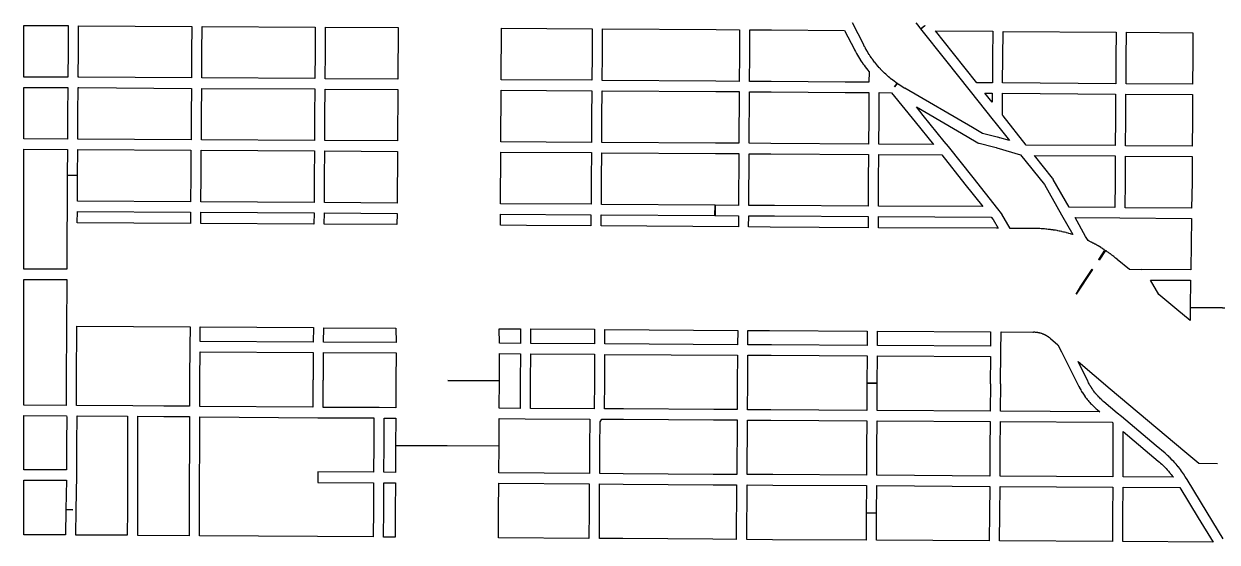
# Model space of a CAD drawing. Extents: x 0 to 1129, y 203 to 1017.
# Drawn here: x 66.3 to 196.5, y 624.7 to 681.2 of the extents above; entities that cross this region are included whole.
import ezdxf

# ---------------------------------------------------------------- set-up
doc = ezdxf.new("R2010")
doc.units = 0
doc.layers.get('0').update_dxf_attribs({"linetype": 'CONTINUOUS'})

msp = doc.modelspace()

# ---------------------------------------------------------------- linework, layer by layer
at = {"color": 1}
for points in [[(66.329278, 681.016875), (71.169389, 680.988653), (71.148234, 678.180542), (71.134122, 675.35832), (66.329289, 675.386542), (66.329278, 681.016875)], [(72.291222, 680.981586), (84.652556, 680.911053), (84.6314, 678.102919), (84.610245, 675.280697), (72.319467, 675.35832), (72.263023, 675.35832), (72.277134, 678.173498), (72.291222, 680.981586)], [(163.667587, 681.278213), (163.872198, 681.031257), (163.872198, 681.024258), (164.076809, 680.777302), (164.076809, 680.763304), (164.119142, 680.713927), (164.126187, 680.706927), (164.189687, 680.636372), (164.634187, 680.996217), (164.634187, 680.981993), (164.189687, 680.636282), (164.182642, 680.629282), (166.877865, 677.235549), (169.587198, 673.841815), (172.098976, 670.673882), (172.289476, 670.448105), (173.876976, 668.451371), (172.818642, 668.761815), (172.804531, 668.761815), (172.72692, 668.790038), (172.719876, 668.790038), (172.564654, 668.832394), (172.550542, 668.832394), (172.402376, 668.86766), (172.402376, 668.874659), (172.395332, 668.874659), (170.927776, 669.234504), (169.827109, 669.869504), (169.827109, 669.876503), (162.468165, 674.152147), (162.468165, 674.145148), (162.291776, 674.250993), (162.129498, 674.356815), (162.115387, 674.356815), (161.960165, 674.462637), (161.953121, 674.462637), (161.790843, 674.568481), (161.783799, 674.57548), (161.635632, 674.674281), (161.614477, 674.688279), (161.325199, 674.300235), (161.607421, 674.695346), (161.46631, 674.794124), (161.459266, 674.801123), (161.304043, 674.921078), (161.296999, 674.921078), (161.148832, 675.033967), (161.141788, 675.040966), (160.986566, 675.167944), (160.979522, 675.167944), (160.838411, 675.2879), (160.824299, 675.294899), (160.683188, 675.421876), (160.669077, 675.421876), (160.527966, 675.555943), (160.520922, 675.555943), (160.386866, 675.682943), (160.379822, 675.696941), (160.238711, 675.823941), (160.231667, 675.823941), (160.097611, 675.957985), (160.090567, 675.964985), (159.956511, 676.099029), (159.949467, 676.106028), (159.815411, 676.247139), (159.815411, 676.261137), (159.808367, 676.261137), (159.688423, 676.388137), (159.674312, 676.402135), (159.547312, 676.550291), (159.540267, 676.550291), (159.533223, 676.564515), (159.526179, 676.571514), (159.519135, 676.585512), (159.51209, 676.578513), (159.420368, 676.698469), (159.413324, 676.705468), (159.293379, 676.846579), (159.286335, 676.860577), (159.173446, 677.008755), (159.166402, 677.015754), (159.046458, 677.16391), (159.039413, 677.177908), (158.926524, 677.326086), (158.91948, 677.333085), (158.799536, 677.495374), (158.813647, 677.495374), (158.693702, 677.650574), (158.686658, 677.657573), (158.58788, 677.819839), (158.580836, 677.826838), (158.475003, 677.989105), (158.475003, 677.996104), (158.369169, 678.165437), (158.369169, 678.172436), (158.270392, 678.327636), (158.263347, 678.34186), (158.178681, 678.504127), (158.16457, 678.518125), (158.079903, 678.680414), (158.072859, 678.694412), (157.981136, 678.870812), (157.974092, 678.88481), (157.967048, 678.89181), (156.739381, 681.290698)], [(85.781444, 680.911053), (98.114556, 680.833431), (98.100444, 678.018253), (98.086333, 675.210164), (85.739111, 675.280697), (85.760266, 678.095875), (85.781444, 680.911053)], [(99.243444, 680.826341), (107.188, 680.776941), (107.152722, 675.153675), (99.215222, 675.203052), (99.229333, 678.011163), (99.243444, 680.826341)], [(118.462778, 680.713362), (128.347611, 680.649851), (128.3335, 677.834695), (128.312345, 675.026562), (118.427511, 675.090073), (118.462778, 680.713362)], [(129.4765, 680.642784), (141.873111, 680.558117), (144.427222, 680.544119), (144.413111, 677.728941), (144.391956, 674.913763), (141.830789, 674.934986), (129.441234, 675.019653), (129.462389, 677.827764), (129.4765, 680.642784)], [(145.556111, 680.544029), (147.919722, 680.529805), (155.885444, 680.47336), (156.972, 678.370827), (156.972, 678.363828), (156.979044, 678.34983), (157.070766, 678.166386), (157.084878, 678.152387), (157.1766, 677.968943), (157.1766, 677.961944), (157.190711, 677.961944), (157.282433, 677.778522), (157.296544, 677.778522), (157.296544, 677.764298), (157.402378, 677.58792), (157.402378, 677.580921), (157.409422, 677.580921), (157.515255, 677.397454), (157.522299, 677.397454), (157.628133, 677.214032), (157.635177, 677.214032), (157.635177, 677.199808), (157.755122, 677.023431), (157.762166, 677.023431), (157.762166, 677.016432), (157.88211, 676.847098), (157.88211, 676.840099), (158.00911, 676.670766), (158.00911, 676.663767), (158.016154, 676.663767), (158.143154, 676.494433), (158.143154, 676.487434), (158.270154, 676.318101), (158.284266, 676.311102), (158.411266, 676.141769), (158.545321, 675.979479), (158.552365, 675.979479), (158.552365, 675.965481), (158.545321, 674.822481), (155.948877, 674.836479), (147.884377, 674.892924), (145.520766, 674.906922), (145.541921, 677.729144), (145.556111, 680.544029)], [(165.805556, 680.409962), (172.042667, 680.374695), (172.021511, 677.552473), (172.0074, 674.74434), (170.299956, 674.758564), (167.774067, 677.940608), (165.805556, 680.409962)], [(173.171556, 680.360562), (185.511722, 680.282962), (185.490567, 677.467807), (185.469411, 674.659673), (173.129245, 674.737295), (173.1504, 677.552473), (173.171556, 680.360562)], [(186.633556, 680.268964), (193.900778, 680.219564), (193.886667, 677.418519), (193.865511, 674.596297), (186.598289, 674.645697), (186.619444, 677.460853), (186.633556, 680.268964)], [(66.329278, 674.25815), (71.127056, 674.229927), (71.1059, 671.41475), (71.084745, 668.606661), (66.3293, 668.634883), (66.329278, 674.25815)], [(72.248889, 674.228889), (72.312389, 674.228889), (84.603167, 674.151266), (84.589056, 671.343178), (84.5679, 668.535044), (72.213622, 668.605622), (72.234778, 671.413711), (72.248889, 674.228889)], [(85.732056, 674.151266), (98.079278, 674.080734), (98.058122, 671.2726), (98.044011, 668.464511), (85.696789, 668.535044), (85.717944, 671.336111), (85.732056, 674.151266)], [(99.208167, 674.073599), (107.145667, 674.024221), (107.110389, 668.407999), (99.165833, 668.457377), (99.186989, 671.265488), (99.208167, 674.073599)], [(118.420444, 673.96071), (128.305278, 673.897199), (128.284122, 671.082043), (128.270011, 668.259821), (118.385178, 668.323332), (118.420444, 673.96071)], [(129.434167, 673.890154), (141.823722, 673.805488), (144.384889, 673.79149), (144.349611, 668.168201), (141.788444, 668.182425), (129.398889, 668.260024), (129.413, 671.07518), (129.434167, 673.890154)], [(145.513778, 673.777266), (147.877389, 673.763267), (155.948944, 673.706823), (158.538333, 673.692825), (158.524222, 670.877647), (158.503067, 668.062491), (147.842122, 668.133047), (145.478511, 668.15427), (145.513778, 673.777266)], [(159.667222, 673.685555), (161.007778, 673.671331), (163.590111, 670.48222), (165.572722, 668.026886), (159.631944, 668.062175), (159.6531, 670.870286), (159.667222, 673.685555)], [(171.203056, 673.622043), (172.000333, 673.615044), (171.993289, 672.634333), (171.203056, 673.622043)], [(173.122167, 673.608045), (185.455278, 673.530423), (185.434122, 670.708201), (185.42, 667.907111), (175.697444, 667.9706), (173.171556, 671.152667), (173.108056, 671.230289), (173.122167, 673.608045)], [(186.584167, 673.516379), (193.851389, 673.466979), (193.837278, 670.658868), (193.816122, 667.843713), (186.5489, 667.89309), (186.563011, 670.701201), (186.584167, 673.516379)], [(163.717111, 672.119357), (169.262778, 668.894979), (170.419889, 668.22469), (170.490444, 668.182379), (170.568056, 668.161156), (172.120278, 667.773089), (172.120278, 667.780089), (172.268444, 667.737755), (172.423667, 667.695422), (172.494222, 667.674199), (172.501266, 667.674199), (175.097711, 666.912199), (177.694155, 663.65251), (179.570933, 660.336421), (180.777433, 658.205621), (180.770389, 658.205621), (180.756278, 658.205621), (180.615167, 658.247977), (180.551667, 658.2692), (180.481111, 658.290423), (180.34, 658.325712), (180.297667, 658.346935), (180.248278, 658.353934), (180.107167, 658.389223), (180.071889, 658.410446), (180.029556, 658.417445), (179.888444, 658.452712), (179.824944, 658.46671), (179.754389, 658.480708), (179.613278, 658.515975), (179.592122, 658.522974), (179.5639, 658.522974), (179.422789, 658.558263), (179.359289, 658.572261), (179.295789, 658.586485), (179.154678, 658.607708), (179.098234, 658.628931), (179.034734, 658.63593), (178.893622, 658.664153), (178.8654, 658.664153), (178.837178, 658.671152), (178.696067, 658.692375), (178.639622, 658.706373), (178.576122, 658.713372), (178.427956, 658.734595), (178.364456, 658.741594), (178.300956, 658.748594), (178.159845, 658.769817), (178.131622, 658.769817), (178.110467, 658.769817), (177.969356, 658.784041), (177.905856, 658.798039), (177.8353, 658.805038), (177.694189, 658.812037), (177.651856, 658.819036), (177.602467, 658.819036), (177.461356, 658.833034), (177.3908, 658.840034), (177.334356, 658.840034), (177.193245, 658.847033), (177.143856, 658.847033), (177.101523, 658.854032), (176.953356, 658.854032), (176.918078, 658.854032), (176.875745, 658.854032), (176.720523, 658.861031), (176.664078, 658.861031), (176.600578, 658.861031), (176.494745, 658.861031), (176.487701, 658.861031), (176.452423, 658.861031), (173.940645, 658.875029), (173.058701, 660.441362), (173.037545, 660.476652), (173.009323, 660.511918), (172.607156, 661.026962), (169.904878, 664.413629), (167.209656, 667.807362), (166.765156, 668.350652), (166.765156, 668.36465), (164.465045, 671.193939), (163.717111, 672.119357)], [(66.329278, 667.504888), (71.077667, 667.476666), (71.056511, 664.668532), (72.1854, 664.661533), (72.206556, 667.476711), (84.560833, 667.406133), (84.539678, 664.590977), (84.525567, 661.775822), (72.171289, 661.846355), (72.1854, 664.661533), (71.056511, 664.661533), (71.0424, 661.288977), (71.021245, 657.902311), (71.021245, 654.416866), (66.3293, 654.445089), (66.329278, 667.504888)], [(85.689722, 667.406088), (98.029889, 667.335555), (98.015778, 664.513332), (98.001667, 661.69111), (85.654444, 661.76871), (85.668556, 664.583865), (85.689722, 667.406088)], [(99.158778, 667.328488), (107.096278, 667.27911), (107.053944, 661.64171), (99.1235, 661.69111), (99.137611, 664.513332), (99.158778, 667.328488)], [(118.378111, 667.201488), (128.262944, 667.137999), (128.241789, 664.315777), (128.220634, 661.500599), (118.342856, 661.564088), (118.378111, 667.201488)], [(129.391833, 667.130932), (141.781389, 667.053332), (144.342556, 667.039108), (144.307278, 661.38762), (141.746111, 661.394619), (141.746111, 660.26573), (144.300222, 660.258731), (144.293178, 659.038131), (129.328345, 659.15102), (129.335389, 660.364575), (141.739056, 660.265775), (141.7461, 661.394664), (129.349489, 661.493464), (129.370644, 664.315687), (129.391833, 667.130932)], [(145.471444, 667.02511), (147.835056, 667.003887), (158.488944, 666.940398), (158.467789, 664.118176), (158.453678, 661.302998), (148.237234, 661.366487), (148.237234, 661.373486), (145.436178, 661.387484), (145.471444, 667.02511)], [(159.617833, 666.933377), (166.497, 666.891043), (169.015833, 663.716043), (170.984333, 661.246599), (159.582556, 661.295999), (159.596667, 664.111154), (159.617833, 666.933377)], [(176.600556, 666.834599), (185.412944, 666.778154), (185.391789, 663.955932), (185.370634, 661.140754), (180.389411, 661.176043), (178.6608, 664.224043), (178.646689, 664.273421), (178.618467, 664.30871), (178.576134, 664.358088), (176.600556, 666.834599)], [(186.541833, 666.764043), (193.809056, 666.714666), (193.794944, 663.913599), (193.752611, 661.08431), (186.4995, 661.13371), (186.520655, 663.948888), (186.541833, 666.764043)], [(72.164222, 660.717669), (84.525556, 660.647136), (84.518511, 659.419447), (72.157178, 659.490025), (72.164222, 660.717669)], [(85.654444, 660.647136), (97.994611, 660.569514), (97.9805, 659.341847), (85.647389, 659.419447), (85.654444, 660.647136)], [(99.116444, 660.56247), (107.046889, 660.51307), (107.039845, 659.285403), (99.1094, 659.33478), (99.116444, 660.56247)], [(118.335778, 660.435447), (128.2065, 660.371958), (128.199456, 659.158403), (121.158011, 659.200736), (118.328734, 659.221959), (118.335778, 660.435447)], [(145.422056, 660.259002), (148.230167, 660.245004), (148.230167, 660.238004), (158.446611, 660.18156), (158.439567, 658.953916), (147.757456, 659.017405), (145.415011, 659.031403), (145.422056, 660.259002)], [(159.5755, 660.181492), (171.887444, 660.110959), (172.099111, 659.842826), (172.642389, 658.88327), (172.458944, 658.88327), (172.4519, 658.88327), (159.568456, 658.953848), (159.5755, 660.181492)], [(181.031444, 660.047448), (185.935056, 660.012159), (193.7385, 659.955714), (193.696167, 657.182892), (193.660889, 654.346559), (188.312778, 654.381848), (188.312778, 654.367624), (186.958111, 654.381848), (185.624611, 655.496603), (185.617567, 655.503602), (185.518789, 655.581202), (185.483511, 655.616491), (185.455289, 655.644714), (185.3424, 655.736447), (185.293011, 655.771714), (185.257734, 655.799936), (185.144845, 655.891647), (185.102511, 655.926936), (185.060178, 655.955158), (184.933178, 656.053936), (184.904956, 656.067934), (184.8838, 656.089157), (184.763856, 656.173824), (184.714467, 656.209113), (184.672134, 656.244402), (184.545134, 656.329069), (184.509856, 656.364335), (184.467523, 656.385558), (184.361689, 656.456091), (183.656134, 655.418936), (183.6138, 655.496536), (184.284078, 656.512536), (184.213523, 656.554892), (184.199411, 656.56889), (184.157078, 656.590113), (184.114745, 656.625379), (184.072411, 656.653602), (183.945411, 656.731224), (183.881911, 656.76649), (183.832523, 656.80178), (183.698467, 656.886446), (183.684356, 656.893445), (183.670245, 656.900444), (183.543245, 656.971), (183.4868, 657.006289), (183.4233, 657.041556), (183.303356, 657.112111), (183.246911, 657.140333), (183.197523, 657.168556), (183.070523, 657.239111), (183.028189, 657.253109), (182.985856, 657.281332), (182.8518, 657.351887), (182.816523, 657.365885), (182.774189, 657.387108), (182.640134, 657.457687), (182.604856, 657.471685), (182.569578, 657.478684), (182.449634, 657.542195), (182.181523, 658.000795), (182.181523, 658.007794), (181.031444, 660.047448)], [(182.908222, 654.431158), (182.9435, 654.374714), (181.137278, 651.714758), (181.6735, 652.561425), (182.908222, 654.431158)], [(66.329278, 653.31638), (71.021222, 653.288158), (70.950667, 642.549602), (70.936556, 639.572158), (66.329278, 639.607425), (66.329278, 653.31638)], [(189.279389, 653.245892), (193.646778, 653.21767), (193.6115, 650.261404), (200.667056, 650.16967), (200.702333, 653.168293), (208.886778, 653.118892), (208.816222, 650.148515), (208.738611, 647.156959), (200.617667, 647.206337), (200.667056, 650.162603), (193.6115, 650.261404), (193.590345, 648.815004), (192.143956, 650.028559), (192.136911, 650.028559), (190.168411, 651.679559), (189.279389, 653.245892)], [(72.114833, 648.200956), (84.462056, 648.130378), (84.447944, 645.999622), (84.419722, 642.457711), (84.398567, 639.480289), (81.597511, 639.494287), (78.232011, 639.51551), (72.065456, 639.557844), (72.079567, 642.542332), (72.114833, 648.200956)], [(85.583889, 648.130378), (97.917, 648.052778), (97.909956, 646.465266), (85.576845, 646.557), (85.583889, 648.130378)], [(99.045889, 648.045711), (106.926944, 647.996333), (106.9481, 646.43), (99.031778, 646.458222), (99.045889, 648.045711)], [(118.208778, 647.932822), (120.530056, 647.918824), (120.515944, 646.338379), (118.237, 646.352378), (118.208778, 647.932822)], [(121.658944, 647.911599), (128.608667, 647.869266), (128.601622, 646.27471), (121.644845, 646.324088), (121.658944, 647.911599)], [(129.737556, 647.862221), (144.222611, 647.749332), (144.2085, 646.190043), (129.7305, 646.267643), (129.737556, 647.862221)], [(145.344444, 647.742266), (147.708056, 647.728267), (158.354889, 647.664779), (158.347845, 646.10549), (147.891511, 646.169001), (145.3374, 646.182999), (145.344444, 647.742266)], [(159.483778, 647.664666), (171.823944, 647.601154), (171.8169, 646.027777), (159.476734, 646.105377), (159.483778, 647.664666)], [(172.952833, 647.594088), (176.417111, 647.572865), (176.431222, 647.572865), (176.452378, 647.572865), (176.494711, 647.572865), (176.494711, 647.579864), (176.529989, 647.579864), (176.593489, 647.579864), (176.600533, 647.579864), (176.678144, 647.56564), (176.699299, 647.56564), (176.741633, 647.56564), (176.798077, 647.558641), (176.819233, 647.558641), (176.882733, 647.551641), (176.939177, 647.544642), (176.946221, 647.544642), (176.960332, 647.544642), (176.981488, 647.530644), (176.988532, 647.530644), (177.080254, 647.516646), (177.087299, 647.516646), (177.10141, 647.509647), (177.129632, 647.509647), (177.157854, 647.495649), (177.214299, 647.481425), (177.235454, 647.481425), (177.334232, 647.446158), (177.355387, 647.439159), (177.447109, 647.410937), (177.454154, 647.410937), (177.475309, 647.403938), (177.482353, 647.389939), (177.489398, 647.389939), (177.510553, 647.38294), (177.559942, 647.368716), (177.588164, 647.354718), (177.595208, 647.347719), (177.62343, 647.34072), (177.658708, 647.319497), (177.693986, 647.305498), (177.70103, 647.298499), (177.729253, 647.284275), (177.771586, 647.270277), (177.77863, 647.263278), (177.799786, 647.256279), (177.813897, 647.242281), (177.835052, 647.235282), (177.884441, 647.207059), (177.898552, 647.20006), (177.912663, 647.193061), (177.919707, 647.186062), (177.933818, 647.186062), (178.018485, 647.122551), (178.039641, 647.108553), (178.053752, 647.094554), (178.096085, 647.066332), (178.124307, 647.045109), (178.152529, 647.023886), (178.180752, 647.002663), (178.187796, 647.002663), (178.24424, 646.960352), (178.258351, 646.939129), (178.265396, 646.93213), (178.300674, 646.903908), (178.350062, 646.868618), (178.357107, 646.861619), (179.168496, 646.177242), (179.549496, 645.422286), (181.412162, 641.696953), (181.412162, 641.689954), (181.440384, 641.633509), (181.454496, 641.62651), (181.51094, 641.513621), (181.51094, 641.499397), (181.57444, 641.386508), (181.581484, 641.379509), (181.644984, 641.26662), (181.652029, 641.252622), (181.715529, 641.139733), (181.722573, 641.139733), (181.786073, 641.026844), (181.793117, 641.019845), (181.863673, 640.914023), (181.863673, 640.900025), (181.863673, 640.893026), (181.941284, 640.787181), (181.941284, 640.780182), (182.02595, 640.674337), (182.02595, 640.667338), (182.103562, 640.561494), (182.103562, 640.547495), (182.110606, 640.547495), (182.181161, 640.441673), (182.188206, 640.441673), (182.188206, 640.434674), (182.272872, 640.328852), (182.279917, 640.321853), (182.357528, 640.223075), (182.357528, 640.216076), (182.364572, 640.216076), (182.449239, 640.110232), (182.456283, 640.110232), (182.456283, 640.103233), (182.54095, 640.004432), (182.632672, 639.89861), (182.639716, 639.891611), (182.731438, 639.792856), (182.82316, 639.694055), (182.82316, 639.687056), (182.921938, 639.588279), (182.928982, 639.581279), (183.02776, 639.489569), (183.02776, 639.482569), (183.126538, 639.397903), (183.225316, 639.299102), (183.23236, 639.299102), (183.23236, 639.292103), (183.338193, 639.207437), (183.338193, 639.200438), (183.444027, 639.115771), (183.733305, 638.868815), (172.895971, 638.932304), (172.917127, 641.923859), (172.910082, 641.923859), (172.938305, 645.465771), (172.952833, 647.594088)], [(85.569778, 645.428111), (97.902889, 645.336378), (97.881734, 642.344822), (97.874689, 642.344822), (97.860578, 639.360333), (85.527467, 639.466155), (85.548622, 642.450667), (85.569778, 645.428111)], [(99.031778, 645.329333), (106.955167, 645.30811), (106.934011, 642.302466), (106.9199, 639.310911), (105.092511, 639.324909), (98.989456, 639.353131), (99.003567, 642.337642), (99.010611, 642.337642), (99.031778, 645.329333)], [(118.244056, 645.223489), (120.515944, 645.20949), (120.494789, 642.224979), (120.473634, 639.240468), (118.201745, 639.254692), (118.2229, 642.239181), (112.578456, 642.27447), (118.2229, 642.246247), (118.244056, 645.223489)], [(121.637778, 645.195266), (128.594556, 645.145889), (128.580444, 642.168444), (128.552222, 639.191), (121.6025, 639.233333), (121.623655, 642.217845), (121.637778, 645.195266)], [(129.723444, 645.138822), (144.201444, 645.061222), (144.180289, 642.083778), (144.159134, 639.106333), (141.605023, 639.120332), (131.762523, 639.18382), (129.688189, 639.190819), (129.709345, 642.16122), (129.723444, 645.138822)], [(145.330333, 645.061222), (147.884444, 645.047224), (158.340778, 644.983735), (158.326667, 642.006268), (159.455556, 641.99227), (159.469667, 644.976759), (171.802778, 644.899159), (171.781622, 641.935826), (171.788667, 641.935826), (171.767511, 638.937203), (159.441456, 639.014803), (159.455567, 641.99227), (158.326678, 641.999269), (158.312567, 639.021825), (147.849178, 639.085336), (145.288011, 639.099334), (145.309167, 642.076801), (145.330333, 645.061222)], [(181.356, 644.341556), (184.869667, 641.385266), (192.997667, 634.555489), (194.549889, 633.257266), (196.574833, 633.236043)], [(197.20972, 625.024709), (195.445832, 627.903375), (193.265778, 631.472222), (193.089389, 631.740333), (193.068234, 631.775622), (193.068234, 631.789621), (193.061189, 631.789621), (192.976523, 631.937799), (192.962411, 631.944798), (192.870689, 632.092953), (192.856578, 632.106951), (192.764856, 632.255129), (192.750745, 632.255129), (192.750745, 632.262128), (192.644911, 632.410284), (192.637867, 632.410284), (192.532034, 632.565529), (192.532034, 632.572528), (192.419145, 632.713639), (192.419145, 632.720638), (192.306256, 632.861749), (192.299212, 632.868748), (192.179267, 633.009859), (192.066378, 633.15097), (192.059334, 633.15097), (192.059334, 633.164969), (191.932334, 633.291969), (191.932334, 633.305967), (191.81239, 633.432967), (191.805346, 633.446965), (191.678346, 633.573965), (191.671301, 633.573965), (191.544301, 633.708009), (191.537257, 633.715008), (191.417313, 633.842008), (191.403201, 633.849007), (191.276201, 633.97603), (191.26209, 633.983029), (191.13509, 634.102962), (191.120979, 634.102962), (190.993979, 634.229985), (190.979868, 634.236984), (190.852868, 634.349873), (189.900368, 635.147139), (189.886257, 635.161363), (186.097424, 638.350474), (185.645868, 638.731452), (184.178313, 639.966185), (184.164201, 639.973185), (184.079535, 640.050807), (184.079535, 640.043808), (183.987813, 640.121408), (183.980768, 640.135406), (183.903157, 640.213028), (183.811435, 640.290628), (183.804391, 640.297627), (183.72678, 640.382294), (183.719735, 640.389293), (183.64918, 640.466915), (183.635069, 640.466915), (183.557458, 640.558626), (183.479846, 640.636249), (183.472802, 640.650247), (183.402247, 640.734914), (183.402247, 640.741913), (183.388135, 640.741913), (183.310524, 640.826579), (183.317569, 640.826579), (183.239958, 640.918313), (183.232913, 640.925312), (183.169413, 641.017023), (183.162369, 641.024022), (183.091813, 641.108689), (183.091813, 641.122687), (183.021258, 641.207354), (183.021258, 641.214353), (182.950702, 641.306086), (182.950702, 641.313085), (182.887202, 641.404796), (182.880158, 641.411795), (182.816658, 641.510596), (182.809614, 641.517595), (182.753169, 641.602262), (182.746125, 641.61626), (182.689681, 641.707993), (182.689681, 641.721991), (182.626181, 641.813725), (182.626181, 641.827723), (182.569736, 641.919434), (182.562692, 641.933658), (182.513303, 642.025369), (182.513303, 642.039367), (182.456859, 642.131101), (182.449814, 642.145099), (182.428444, 642.196667), (181.356, 644.341556)], [(66.329278, 638.478649), (70.993, 638.443382), (71.007111, 638.274049), (70.985956, 635.473004), (70.978911, 632.530826), (66.3293, 632.559049), (66.329278, 638.478649)], [(72.121889, 638.429429), (77.653444, 638.401207), (77.6464, 635.677762), (77.625245, 628.135385), (77.625245, 628.114162), (77.618201, 625.397784), (72.016089, 625.43305), (72.030201, 628.17765), (72.100756, 631.931206), (72.1078, 631.931206), (72.114845, 635.480162), (72.136, 638.323562), (72.136, 638.358828), (72.128956, 638.38705), (72.121889, 638.429429)], [(78.782333, 638.387096), (81.590444, 638.365873), (84.3915, 638.351874), (84.370345, 628.08603), (84.356234, 628.08603), (84.349189, 625.355518), (78.747078, 625.383741), (78.754122, 628.114252), (78.754122, 628.135475), (78.775278, 635.677853), (78.782333, 638.387096)], [(85.520389, 638.337763), (98.417944, 638.224874), (104.528056, 638.196652), (104.5069, 635.21923), (104.492789, 632.269985), (98.403845, 632.305274), (98.3968, 631.176386), (104.4928, 631.141097), (104.471645, 628.170719), (104.457534, 625.221497), (98.382701, 625.256786), (98.375656, 625.256786), (85.478101, 625.341452), (85.485145, 628.05783), (85.485145, 628.086052), (85.520389, 638.337763)], [(105.656944, 638.189608), (106.912833, 638.182609), (106.891678, 635.212209), (118.180567, 635.141653), (118.201722, 638.126164), (121.031, 638.11194), (128.072444, 638.06963), (128.072444, 637.956741), (128.058333, 635.106296), (128.058333, 635.092072), (128.037178, 632.142873), (118.1594, 632.213406), (118.180556, 635.134428), (106.891667, 635.212028), (106.870511, 632.262806), (105.621678, 632.269805), (105.635789, 635.211983), (105.656944, 638.189608)], [(129.405944, 638.062676), (131.7625, 638.055676), (141.597944, 637.992188), (144.152056, 637.97819), (144.116778, 632.030367), (141.562667, 632.037367), (141.555622, 632.037367), (131.727234, 632.107922), (129.166067, 632.129145), (129.187222, 635.07839), (129.187222, 635.099613), (129.201333, 637.780724), (129.405944, 638.062676)], [(145.280944, 637.970942), (147.842111, 637.956944), (158.312556, 637.893433), (158.2914, 634.930099), (158.2914, 634.908876), (158.270245, 631.952587), (148.0538, 632.016076), (148.046756, 632.016076), (145.245701, 632.0303), (145.280944, 637.970942)], [(159.434389, 637.893274), (171.760444, 637.815675), (171.739289, 634.852341), (171.739289, 634.831118), (171.725178, 631.867785), (159.399122, 631.945407), (159.420278, 634.922829), (159.413234, 634.922829), (159.434389, 637.893274)], [(172.889333, 637.808608), (185.081333, 637.731008), (185.173056, 637.653386), (185.158944, 634.767675), (185.1519, 634.767675), (185.137789, 631.790208), (172.854067, 631.86783), (172.868178, 634.824119), (172.868178, 634.845342), (172.889333, 637.808608)], [(186.294889, 636.708325), (189.159444, 634.302369), (189.173556, 634.288371), (190.119, 633.491082), (190.119, 633.498081), (190.238944, 633.385192), (190.245989, 633.385192), (190.365933, 633.279348), (190.372977, 633.272348), (190.492922, 633.152393), (190.619922, 633.039504), (190.626966, 633.032505), (190.732799, 632.926683), (190.739844, 632.919684), (190.859788, 632.79975), (190.866832, 632.792751), (190.972666, 632.679862), (190.97971, 632.672863), (191.092599, 632.545863), (191.085555, 632.545863), (191.198444, 632.42593), (191.212555, 632.411706), (191.304277, 632.298817), (191.318388, 632.291818), (191.424221, 632.164818), (191.424221, 632.157819), (191.530055, 632.023775), (191.621777, 631.896775), (191.635888, 631.882777), (191.72761, 631.762821), (191.72761, 631.755822), (191.734654, 631.748823), (186.266667, 631.782667), (186.280778, 634.738956), (186.287822, 634.738956), (186.294889, 636.708325)], [(66.329278, 631.429889), (70.971833, 631.401667), (70.901278, 628.198444), (71.656222, 628.177221), (70.901278, 628.18422), (70.887167, 625.439598), (66.329278, 625.46782), (66.329278, 631.429889)], [(105.621667, 631.140555), (106.863444, 631.133556), (106.849333, 628.142), (106.842289, 628.142), (106.828178, 625.199845), (105.5864, 625.206844), (105.600511, 628.163133), (105.621667, 631.140555)], [(118.152333, 631.084042), (128.030111, 631.01351), (128.008956, 628.028998), (127.994845, 625.058621), (118.117067, 625.122109), (118.131178, 628.05722), (118.138222, 628.05722), (118.152333, 631.084042)], [(129.159, 630.999376), (131.720167, 630.978153), (141.548556, 630.907597), (144.102667, 630.900598), (144.067389, 624.945709), (141.513278, 624.966932), (131.684889, 625.037488), (131.677845, 625.037488), (129.123734, 625.051486), (129.137845, 628.021886), (129.159, 630.999376)], [(145.238611, 630.900711), (148.039667, 630.886487), (158.263167, 630.822998), (158.242011, 627.845554), (159.363845, 627.831556), (158.249067, 627.838555), (158.227911, 624.861133), (148.004411, 624.924622), (145.203356, 624.93862), (145.238611, 630.900711)], [(159.392056, 630.816044), (171.718111, 630.738422), (171.696956, 627.760977), (171.6758, 624.790577), (159.3568, 624.861155), (159.377956, 627.831533), (159.370911, 627.831533), (159.392056, 630.816044)], [(172.847, 630.731378), (185.137778, 630.660799), (185.130734, 627.676311), (185.109578, 624.712977), (172.804689, 624.790577), (172.825845, 627.753911), (172.847, 630.731378)], [(186.266667, 630.653778), (192.4685, 630.611444), (194.479333, 627.316511), (196.109167, 624.656556), (186.238444, 624.713), (186.2596, 627.676333), (186.266667, 630.653778)]]:
    msp.add_lwpolyline(points, dxfattribs=at)

doc.saveas('drawing.dxf')
